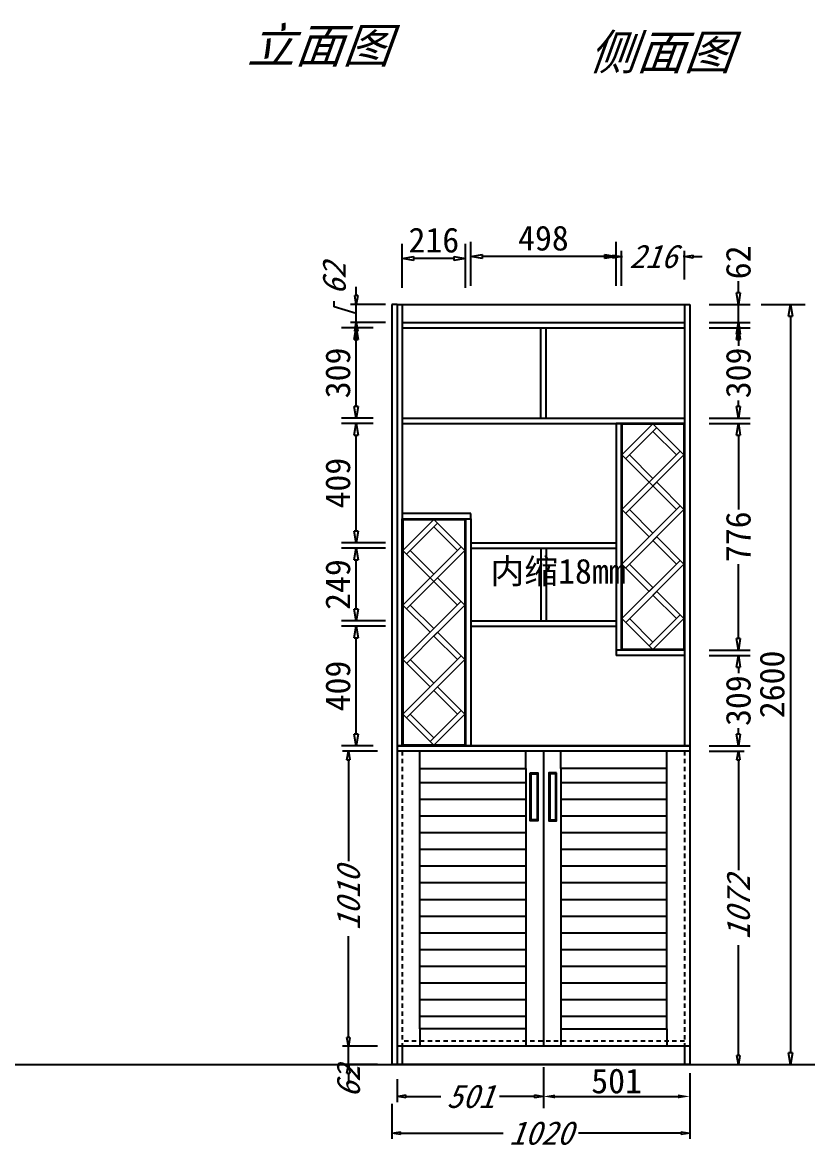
# Model space of a CAD drawing. Header units: millimetres. Extents: x 366509 to 398313, y -1245498 to -1202747.
# Drawn here: x 381936 to 384623, y -1229174 to -1225322 of the extents above; entities that cross this region are included whole.
import ezdxf

# ---------------------------------------------------------------- set-up
doc = ezdxf.new("R2010")
doc.units = ezdxf.units.MM
doc.header["$LTSCALE"] = 20
doc.linetypes.add('JIS_02_0.7', pattern=[1.35, 0.75, -0.6])
doc.layers.get('Defpoints').update_dxf_attribs({"color": 250})
doc.styles.get("Standard").update_dxf_attribs({"font": 'SimSun.ttf', "height": 85})
doc.styles.add('text', font='SimSun.ttf', dxfattribs={"height": 85})
doc.styles.add('汉字', font='SimSun.ttf', dxfattribs={"oblique": 20, "height": 80})
doc.dimstyles.new('200', dxfattribs={"dimtxt": 90, "dimasz": 40, "dimexe": 50, "dimexo": 100, "dimgap": 20, "dimtad": 1, "dimdec": 0, "dimtxsty": 'Standard', "dimblk": 'CLOSEDBLANK', "dimcen": 100, "dimdle": 50, "dimclrd": 256, "dimclre": 256, "dimclrt": 256, "dimadec": 0, "dimazin": 0, "dimtfac": 1, "dimtdec": 0, "dimtmove": 2, "dimatfit": 3, "dimldrblk": 'CLOSEDBLANK', "dimfxl": 100, "dimfxlon": 1, "dimlwd": 25, "dimlwe": 25, "dimarcsym": 0})
doc.dimstyles.new('ISO-25', dxfattribs={"dimtxt": 2.5, "dimasz": 2.5, "dimexe": 1.25, "dimexo": 0.625, "dimtad": 1, "dimtxsty": 'Standard', "dimcen": 2.5, "dimadec": 0, "dimazin": 0, "dimtfac": 1, "dimtmove": 0, "dimatfit": 3, "dimfxl": 1, "dimarcsym": 0})
doc.dimstyles.get("Standard").update_dxf_attribs({"dimtxt": 0.18, "dimasz": 0.18, "dimexe": 0.18, "dimexo": 0.0625, "dimgap": 0.09, "dimtad": 0, "dimtih": 1, "dimtoh": 1, "dimdec": 4, "dimzin": 0, "dimdsep": 46, "dimtxsty": 'Standard', "dimcen": 0.09, "dimadec": 0, "dimazin": 0, "dimtfac": 1, "dimtdec": 4, "dimtofl": 0, "dimtmove": 0, "dimatfit": 3, "dimfxl": 1, "dimtolj": 1, "dimtzin": 0, "dimarcsym": 0})
doc.dimstyles.new('周文晶', dxfattribs={"dimtxt": 70, "dimasz": 40, "dimexe": 40, "dimexo": 30, "dimgap": 10, "dimtad": 0, "dimdec": 0, "dimtxsty": 'Standard', "dimblk": 'CLOSEDBLANK', "dimcen": 200, "dimclrd": 256, "dimclre": 256, "dimadec": 0, "dimazin": 0, "dimtfac": 1, "dimtdec": 0, "dimtmove": 0, "dimatfit": 3, "dimldrblk": 'CLOSEDBLANK', "dimfxl": 100, "dimfxlon": 1, "dimarcsym": 0})

# ---------------------------------------------------------------- blocks, each defined once
blk = doc.blocks.new('_ClosedBlank')
at = {"color": 0, "linetype": 'ByBlock', "lineweight": -2}
for p, q in [((-1, 0.167), (0, 0)), ((-1, 0.167), (-1, -0.167)), ((0, 0), (-1, -0.167))]:
    blk.add_line(p, q, dxfattribs=at)
blk = doc.blocks.new('*D1170')
at = {"lineweight": 25, "transparency": 16777216}
for p, q in [((383051.3, -1228794.6), (383051.3, -1228764.6)), ((383151.3, -1228824.6), (383031.3, -1228824.6)), ((383051.3, -1228886.6), (383051.3, -1228824.6)), ((383151.3, -1228886.6), (383031.3, -1228886.6)), ((383051.3, -1228916.6), (383051.3, -1228946.6))]:
    blk.add_line(p, q, dxfattribs=at)
at = {"layer": 'Defpoints', "color": 0, "transparency": 16777216}
for p in [(383051.3, -1228824.6), (383235.7, -1228824.6), (383217.7, -1228886.6)]:
    blk.add_point(p, dxfattribs=at)
at = {"lineweight": 25, "transparency": 16777216, "xscale": 30, "yscale": 30, "zscale": 30}
for p, rotation in [((383051.3, -1228824.6), 270), ((383051.3, -1228886.6), 90)]:
    blk.add_blockref('_ClosedBlank', p, dxfattribs=dict(at, rotation=rotation))
at = {"lineweight": -3, "transparency": 16777216, "insert": (383051.3, -1228946.6), "char_height": 80, "attachment_point": 5, "rotation": 90, "style": '汉字'}
blk.add_mtext('62', dxfattribs=at)
blk = doc.blocks.new('*D1171')
at = {"lineweight": 25, "transparency": 16777216}
for p, q in [((383151.3, -1227814.6), (383031.3, -1227814.6)), ((383051.3, -1227844.6), (383051.3, -1228191)), ((383051.3, -1228794.6), (383051.3, -1228448.2)), ((383151.3, -1228824.6), (383031.3, -1228824.6))]:
    blk.add_line(p, q, dxfattribs=at)
at = {"layer": 'Defpoints', "color": 0, "transparency": 16777216}
for p in [(383051.3, -1227814.6), (383235.7, -1227814.6), (383235.7, -1228824.6)]:
    blk.add_point(p, dxfattribs=at)
at = {"lineweight": 25, "transparency": 16777216, "xscale": 30, "yscale": 30, "zscale": 30}
for p, rotation in [((383051.3, -1227814.6), 90), ((383051.3, -1228824.6), 270)]:
    blk.add_blockref('_ClosedBlank', p, dxfattribs=dict(at, rotation=rotation))
at = {"lineweight": -3, "transparency": 16777216, "insert": (383051.3, -1228319.6), "char_height": 80, "attachment_point": 5, "rotation": 90, "style": '汉字'}
blk.add_mtext('1010', dxfattribs=at)
blk = doc.blocks.new('*D1198')
at = {"lineweight": 25, "transparency": 16777216}
for p, q in [((383985.6, -1226223), (383985.6, -1226103)), ((384201.7, -1226201.7), (384201.7, -1226103)), ((383955.6, -1226123), (383925.6, -1226123)), ((383985.6, -1226123), (383989.9, -1226123)), ((384201.7, -1226123), (384197.3, -1226123)), ((384231.7, -1226123), (384261.7, -1226123))]:
    blk.add_line(p, q, dxfattribs=at)
at = {"layer": 'Defpoints', "color": 0, "transparency": 16777216}
for p in [(384201.7, -1226123), (384201.7, -1226251.7), (383985.6, -1226693.6)]:
    blk.add_point(p, dxfattribs=at)
at = {"lineweight": 25, "transparency": 16777216, "xscale": 30, "yscale": 30, "zscale": 30}
blk.add_blockref('_ClosedBlank', (383985.6, -1226123), dxfattribs=at)
at = {"lineweight": 25, "transparency": 16777216, "xscale": 30, "yscale": 30, "zscale": 30, "rotation": 180}
blk.add_blockref('_ClosedBlank', (384201.7, -1226123), dxfattribs=at)
at = {"lineweight": -3, "transparency": 16777216, "insert": (384093.6, -1226123), "char_height": 80, "attachment_point": 5, "style": '汉字'}
blk.add_mtext('216', dxfattribs=at)
blk = doc.blocks.new('*D1172')
at = {"lineweight": 25, "transparency": 16777216}
for p, q in [((383199.7, -1229021.7), (383199.7, -1229141.7)), ((384219.7, -1229021.7), (384219.7, -1229141.7)), ((383229.7, -1229121.7), (383581.1, -1229121.7)), ((384189.7, -1229121.7), (383838.3, -1229121.7))]:
    blk.add_line(p, q, dxfattribs=at)
at = {"layer": 'Defpoints', "color": 0, "transparency": 16777216}
for p in [(383199.7, -1228886.6), (384219.7, -1228886.6), (384219.7, -1229121.7)]:
    blk.add_point(p, dxfattribs=at)
at = {"lineweight": 25, "transparency": 16777216, "xscale": 30, "yscale": 30, "zscale": 30, "rotation": 180}
blk.add_blockref('_ClosedBlank', (383199.7, -1229121.7), dxfattribs=at)
at = {"lineweight": 25, "transparency": 16777216, "xscale": 30, "yscale": 30, "zscale": 30}
blk.add_blockref('_ClosedBlank', (384219.7, -1229121.7), dxfattribs=at)
at = {"lineweight": -3, "transparency": 16777216, "insert": (383709.7, -1229121.7), "char_height": 80, "attachment_point": 5, "style": '汉字'}
blk.add_mtext('1020', dxfattribs=at)
blk = doc.blocks.new('*D1173')
at = {"lineweight": 25, "transparency": 16777216}
for p, q in [((384286.1, -1227814.6), (384406.1, -1227814.6)), ((384386.1, -1227844.6), (384386.1, -1228222.6)), ((384386.1, -1228856.6), (384386.1, -1228478.5)), ((384286.1, -1228886.6), (384406.1, -1228886.6))]:
    blk.add_line(p, q, dxfattribs=at)
at = {"layer": 'Defpoints', "color": 0, "transparency": 16777216}
for p in [(384219.7, -1227814.6), (384201.7, -1228886.6), (384386.1, -1228886.6)]:
    blk.add_point(p, dxfattribs=at)
at = {"lineweight": 25, "transparency": 16777216, "xscale": 30, "yscale": 30, "zscale": 30}
for p, rotation in [((384386.1, -1227814.6), 90), ((384386.1, -1228886.6), 270)]:
    blk.add_blockref('_ClosedBlank', p, dxfattribs=dict(at, rotation=rotation))
at = {"lineweight": -3, "transparency": 16777216, "insert": (384386.1, -1228350.6), "char_height": 80, "attachment_point": 5, "rotation": 90, "style": '汉字'}
blk.add_mtext('1072', dxfattribs=at)
blk = doc.blocks.new('*D1201')
at = {"lineweight": 25, "transparency": 16777216}
for p, q in [((383077.9, -1226256.7), (383077.9, -1226226.7)), ((383002.9, -1226295.2), (383002.9, -1226275.2)), ((383077.9, -1226317.7), (383002.9, -1226295.2)), ((383177.9, -1226286.7), (383057.9, -1226286.7)), ((383077.9, -1226348.7), (383077.9, -1226286.7)), ((383077.9, -1226348.7), (383077.9, -1226286.7)), ((383177.9, -1226348.7), (383057.9, -1226348.7)), ((383077.9, -1226378.7), (383077.9, -1226408.7))]:
    blk.add_line(p, q, dxfattribs=at)
at = {"layer": 'Defpoints', "color": 0, "transparency": 16777216}
for p in [(383077.9, -1226286.7), (383235.7, -1226286.7), (383235.7, -1226348.7)]:
    blk.add_point(p, dxfattribs=at)
at = {"lineweight": 25, "transparency": 16777216, "xscale": 30, "yscale": 30, "zscale": 30}
for p, rotation in [((383077.9, -1226286.7), 270), ((383077.9, -1226348.7), 90)]:
    blk.add_blockref('_ClosedBlank', p, dxfattribs=dict(at, rotation=rotation))
at = {"lineweight": -3, "transparency": 16777216, "insert": (383002.9, -1226200.4), "char_height": 80, "attachment_point": 5, "rotation": 90, "style": '汉字'}
blk.add_mtext('62', dxfattribs=at)
blk = doc.blocks.new('*D1174')
at = {"lineweight": 25, "transparency": 16777216}
for p, q in [((383718.7, -1228896.1), (383718.7, -1229016.1)), ((383217.7, -1228936.6), (383217.7, -1229016.1)), ((383247.7, -1228996.1), (383367.8, -1228996.1)), ((383688.7, -1228996.1), (383568.6, -1228996.1))]:
    blk.add_line(p, q, dxfattribs=at)
at = {"layer": 'Defpoints', "color": 0, "transparency": 16777216}
for p in [(383718.7, -1228824.6), (383217.7, -1228886.6), (383217.7, -1228996.1)]:
    blk.add_point(p, dxfattribs=at)
at = {"lineweight": 25, "transparency": 16777216, "xscale": 30, "yscale": 30, "zscale": 30, "rotation": 180}
blk.add_blockref('_ClosedBlank', (383217.7, -1228996.1), dxfattribs=at)
at = {"lineweight": 25, "transparency": 16777216, "xscale": 30, "yscale": 30, "zscale": 30}
blk.add_blockref('_ClosedBlank', (383718.7, -1228996.1), dxfattribs=at)
at = {"lineweight": -3, "transparency": 16777216, "insert": (383468.2, -1228996.1), "char_height": 80, "attachment_point": 5, "style": '汉字'}
blk.add_mtext('501', dxfattribs=at)
blk = doc.blocks.new('*D1175')
at = {"lineweight": 25, "transparency": 16777216}
for p, q in [((384464.3, -1226286.7), (384614.3, -1226286.7)), ((384564.3, -1226326.7), (384564.3, -1228846.6)), ((384464.3, -1228886.6), (384614.3, -1228886.6))]:
    blk.add_line(p, q, dxfattribs=at)
at = {"layer": 'Defpoints', "color": 0, "transparency": 16777216}
for p in [(384057.8, -1226286.7), (384057.8, -1228886.6), (384564.3, -1228886.6)]:
    blk.add_point(p, dxfattribs=at)
at = {"lineweight": 25, "transparency": 16777216, "xscale": 40, "yscale": 40, "zscale": 40}
for p, rotation in [((384564.3, -1226286.7), 90), ((384564.3, -1228886.6), 270)]:
    blk.add_blockref('_ClosedBlank', p, dxfattribs=dict(at, rotation=rotation))
at = {"lineweight": -3, "transparency": 16777216, "insert": (384501.8, -1227586.6), "char_height": 85, "attachment_point": 5, "rotation": 90}
blk.add_mtext('2600', dxfattribs=at)
blk = doc.blocks.new('*D1202')
at = {"lineweight": 25, "transparency": 16777216}
for p, q in [((383469.8, -1226223), (383469.8, -1226073)), ((383967.6, -1226223), (383967.6, -1226073)), ((383927.6, -1226123), (383509.8, -1226123))]:
    blk.add_line(p, q, dxfattribs=at)
at = {"layer": 'Defpoints', "color": 0, "transparency": 16777216}
for p in [(383469.8, -1226123), (383967.6, -1226693.6), (383469.8, -1227020.4)]:
    blk.add_point(p, dxfattribs=at)
at = {"lineweight": 25, "transparency": 16777216, "xscale": 40, "yscale": 40, "zscale": 40, "rotation": 180}
blk.add_blockref('_ClosedBlank', (383469.8, -1226123), dxfattribs=at)
at = {"lineweight": 25, "transparency": 16777216, "xscale": 40, "yscale": 40, "zscale": 40}
blk.add_blockref('_ClosedBlank', (383967.6, -1226123), dxfattribs=at)
at = {"lineweight": -3, "transparency": 16777216, "insert": (383718.7, -1226060.5), "char_height": 85, "attachment_point": 5}
blk.add_mtext('498', dxfattribs=at)
blk = doc.blocks.new('*D1176')
at = {"lineweight": 25, "transparency": 16777216}
for p, q in [((383235.7, -1226229.7), (383235.7, -1226079.7)), ((383451.8, -1226229.7), (383451.8, -1226079.7)), ((383411.8, -1226129.7), (383275.7, -1226129.7))]:
    blk.add_line(p, q, dxfattribs=at)
at = {"layer": 'Defpoints', "color": 0, "transparency": 16777216}
for p in [(383235.7, -1226129.7), (383451.8, -1227020.4), (383235.7, -1227253.6)]:
    blk.add_point(p, dxfattribs=at)
at = {"lineweight": 25, "transparency": 16777216, "xscale": 40, "yscale": 40, "zscale": 40, "rotation": 180}
blk.add_blockref('_ClosedBlank', (383235.7, -1226129.7), dxfattribs=at)
at = {"lineweight": 25, "transparency": 16777216, "xscale": 40, "yscale": 40, "zscale": 40}
blk.add_blockref('_ClosedBlank', (383451.8, -1226129.7), dxfattribs=at)
at = {"lineweight": -3, "transparency": 16777216, "insert": (383343.8, -1226067.2), "char_height": 85, "attachment_point": 5}
blk.add_mtext('216', dxfattribs=at)
blk = doc.blocks.new('*D1177')
at = {"lineweight": 25, "transparency": 16777216}
for p, q in [((383177.9, -1227387.6), (383027.9, -1227387.6)), ((383077.9, -1227756.6), (383077.9, -1227427.6)), ((383135.7, -1227796.6), (383027.9, -1227796.6))]:
    blk.add_line(p, q, dxfattribs=at)
at = {"layer": 'Defpoints', "color": 0, "transparency": 16777216}
for p in [(383077.9, -1227387.6), (383469.8, -1227387.6), (383235.7, -1227796.6)]:
    blk.add_point(p, dxfattribs=at)
at = {"lineweight": 25, "transparency": 16777216, "xscale": 40, "yscale": 40, "zscale": 40}
for p, rotation in [((383077.9, -1227387.6), 90), ((383077.9, -1227796.6), 270)]:
    blk.add_blockref('_ClosedBlank', p, dxfattribs=dict(at, rotation=rotation))
at = {"lineweight": -3, "transparency": 16777216, "insert": (383015.4, -1227592.1), "char_height": 85, "attachment_point": 5, "rotation": 90}
blk.add_mtext('409', dxfattribs=at)
blk = doc.blocks.new('*D1178')
at = {"lineweight": 25, "transparency": 16777216}
for p, q in [((383177.9, -1227120.6), (383027.9, -1227120.6)), ((383077.9, -1227329.6), (383077.9, -1227160.6)), ((383177.9, -1227369.6), (383027.9, -1227369.6))]:
    blk.add_line(p, q, dxfattribs=at)
at = {"layer": 'Defpoints', "color": 0, "transparency": 16777216}
for p in [(383077.9, -1227120.6), (383469.8, -1227120.6), (383469.8, -1227369.6)]:
    blk.add_point(p, dxfattribs=at)
at = {"lineweight": 25, "transparency": 16777216, "xscale": 40, "yscale": 40, "zscale": 40}
for p, rotation in [((383077.9, -1227120.6), 90), ((383077.9, -1227369.6), 270)]:
    blk.add_blockref('_ClosedBlank', p, dxfattribs=dict(at, rotation=rotation))
at = {"lineweight": -3, "transparency": 16777216, "insert": (383015.4, -1227245.1), "char_height": 85, "attachment_point": 5, "rotation": 90}
blk.add_mtext('249', dxfattribs=at)
blk = doc.blocks.new('*D1203')
at = {"lineweight": 25, "transparency": 16777216}
for p, q in [((383135.7, -1226693.6), (383027.9, -1226693.6)), ((383077.9, -1227062.6), (383077.9, -1226733.6)), ((383177.9, -1227102.6), (383027.9, -1227102.6))]:
    blk.add_line(p, q, dxfattribs=at)
at = {"layer": 'Defpoints', "color": 0, "transparency": 16777216}
for p in [(383077.9, -1226693.6), (383235.7, -1226693.6), (383469.8, -1227102.6)]:
    blk.add_point(p, dxfattribs=at)
at = {"lineweight": 25, "transparency": 16777216, "xscale": 40, "yscale": 40, "zscale": 40}
for p, rotation in [((383077.9, -1226693.6), 90), ((383077.9, -1227102.6), 270)]:
    blk.add_blockref('_ClosedBlank', p, dxfattribs=dict(at, rotation=rotation))
at = {"lineweight": -3, "transparency": 16777216, "insert": (383015.4, -1226898.1), "char_height": 85, "attachment_point": 5, "rotation": 90}
blk.add_mtext('409', dxfattribs=at)
blk = doc.blocks.new('*D1204')
at = {"lineweight": 25, "transparency": 16777216}
for p, q in [((383135.7, -1226366.7), (383027.9, -1226366.7)), ((383077.9, -1226635.6), (383077.9, -1226406.7)), ((383135.7, -1226675.6), (383027.9, -1226675.6))]:
    blk.add_line(p, q, dxfattribs=at)
at = {"layer": 'Defpoints', "color": 0, "transparency": 16777216}
for p in [(383077.9, -1226366.7), (383235.7, -1226366.7), (383235.7, -1226675.6)]:
    blk.add_point(p, dxfattribs=at)
at = {"lineweight": 25, "transparency": 16777216, "xscale": 40, "yscale": 40, "zscale": 40}
for p, rotation in [((383077.9, -1226366.7), 90), ((383077.9, -1226675.6), 270)]:
    blk.add_blockref('_ClosedBlank', p, dxfattribs=dict(at, rotation=rotation))
at = {"lineweight": -3, "transparency": 16777216, "insert": (383015.4, -1226521.1), "char_height": 85, "attachment_point": 5, "rotation": 90}
blk.add_mtext('309', dxfattribs=at)
blk = doc.blocks.new('*D1179')
at = {"color": 0, "lineweight": -2, "transparency": 16777216}
for p, q in [((383718.7, -1228896.1), (383718.7, -1229036.1)), ((384219.7, -1228916.6), (384219.7, -1229036.1)), ((383758.7, -1228996.1), (384179.7, -1228996.1))]:
    blk.add_line(p, q, dxfattribs=at)
at = {"color": 0, "transparency": 16777216}
for points in [[(383758.7, -1228989.4), (383758.7, -1229002.8), (383718.7, -1228996.1)], [(384179.7, -1228989.4), (384179.7, -1229002.8), (384219.7, -1228996.1)]]:
    blk.add_solid(points, dxfattribs=at)
at = {"layer": 'Defpoints', "color": 0, "transparency": 16777216}
for p in [(383718.7, -1228824.6), (384219.7, -1228886.6), (384219.7, -1228996.1)]:
    blk.add_point(p, dxfattribs=at)
at = {"color": 0, "lineweight": -3, "transparency": 16777216, "insert": (383969.2, -1228943.6), "char_height": 85, "attachment_point": 5}
blk.add_mtext('501', dxfattribs=at)
blk = doc.blocks.new('sdfgergewr')
at = {"color": 0, "lineweight": 18}
for p, q in [((113815.5, -2239.8), (113921.5, -2133.7)), ((113828.2, -2252.5), (113934.3, -2146.5)), ((113921.5, -2133.7), (114027.6, -2239.8)), ((113921.5, -2159.2), (114002.1, -2239.8)), ((114014.9, -2227.1), (113908.8, -2333.1)), ((113908.8, -2333.1), (113815.5, -2239.8)), ((113921.5, -2320.4), (113840.9, -2239.8)), ((114027.6, -2239.8), (113921.5, -2345.9)), ((113815.5, -2426.5), (113921.5, -2320.4)), ((113828.2, -2439.2), (113934.3, -2333.1)), ((113908.8, -2333.1), (114002.1, -2426.5)), ((113934.3, -2333.1), (114027.6, -2426.5)), ((113908.8, -2519.8), (113815.5, -2426.5)), ((113921.5, -2507.1), (113840.9, -2426.5)), ((114014.9, -2413.7), (113908.8, -2519.8)), ((114027.6, -2426.5), (113921.5, -2532.5)), ((113815.5, -2613.1), (113921.5, -2507.1)), ((113828.2, -2625.9), (113934.3, -2519.8)), ((113921.5, -2532.5), (114002.1, -2613.1)), ((113934.3, -2519.8), (114027.6, -2613.1)), ((113908.8, -2706.5), (113815.5, -2613.1)), ((113921.5, -2693.8), (113840.9, -2613.1)), ((114014.9, -2600.4), (113908.8, -2706.5)), ((114027.6, -2613.1), (113921.5, -2719.2)), ((113815.5, -2799.8), (113921.5, -2693.8)), ((113828.2, -2812.6), (113934.3, -2706.5)), ((113921.5, -2719.2), (114002.1, -2799.8)), ((113934.3, -2706.5), (114027.6, -2799.8)), ((113921.5, -2905.9), (113815.5, -2799.8)), ((113921.5, -2880.4), (113840.9, -2799.8)), ((114014.9, -2787.1), (113908.8, -2893.2)), ((114027.6, -2799.8), (113921.5, -2905.9))]:
    blk.add_line(p, q, dxfattribs=at)
blk = doc.blocks.new('3433333')
for p, q in [((383237, -1230151.6), (383237, -1230923.8)), ((383237, -1230151.6), (383449.2, -1230151.6)), ((383449.2, -1230151.6), (383449.2, -1230923.8)), ((383237, -1230923.8), (383449.2, -1230923.8))]:
    blk.add_line(p, q)
for points in [[(383451.2, -1230925.8), (383235, -1230925.8), (383235, -1230149.6), (383451.2, -1230149.6)], [(383449.2, -1230923.8), (383237, -1230923.8), (383237, -1230151.6), (383449.2, -1230151.6)]]:
    blk.add_lwpolyline(points, close=True)
at = {"lineweight": -3}
blk.add_blockref('sdfgergewr', (269421.6, -1228017.9), dxfattribs=at)
blk = doc.blocks.new('*D1208')
at = {"lineweight": -2, "transparency": 16777216}
for p, q in [((384286.1, -1227487.7), (384426.1, -1227487.7)), ((384386.1, -1227527.7), (384386.1, -1227548.3)), ((384386.1, -1227756.6), (384386.1, -1227736)), ((384286.1, -1227796.6), (384426.1, -1227796.6))]:
    blk.add_line(p, q, dxfattribs=at)
at = {"layer": 'Defpoints', "color": 0, "transparency": 16777216}
for p in [(384201.7, -1227487.7), (384201.7, -1227796.6), (384386.1, -1227796.6)]:
    blk.add_point(p, dxfattribs=at)
at = {"lineweight": -2, "transparency": 16777216, "xscale": 40, "yscale": 40, "zscale": 40}
for p, rotation in [((384386.1, -1227487.7), 90), ((384386.1, -1227796.6), 270)]:
    blk.add_blockref('_ClosedBlank', p, dxfattribs=dict(at, rotation=rotation))
at = {"color": 0, "transparency": 16777216, "insert": (384386.1, -1227642.1), "char_height": 85, "attachment_point": 5, "rotation": 90}
blk.add_mtext('309', dxfattribs=at)
blk = doc.blocks.new('*D1209')
at = {"lineweight": -2, "transparency": 16777216}
for p, q in [((384286.1, -1226693.6), (384426.1, -1226693.6)), ((384386.1, -1226733.6), (384386.1, -1226987.8)), ((384386.1, -1227429.7), (384386.1, -1227175.5)), ((384286.1, -1227469.7), (384426.1, -1227469.7))]:
    blk.add_line(p, q, dxfattribs=at)
at = {"layer": 'Defpoints', "color": 0, "transparency": 16777216}
for p in [(384201.7, -1226693.6), (384386.1, -1226693.6), (384201.7, -1227469.7)]:
    blk.add_point(p, dxfattribs=at)
at = {"lineweight": -2, "transparency": 16777216, "xscale": 40, "yscale": 40, "zscale": 40}
for p, rotation in [((384386.1, -1226693.6), 90), ((384386.1, -1227469.7), 270)]:
    blk.add_blockref('_ClosedBlank', p, dxfattribs=dict(at, rotation=rotation))
at = {"color": 0, "transparency": 16777216, "insert": (384386.1, -1227081.6), "char_height": 85, "attachment_point": 5, "rotation": 90}
blk.add_mtext('776', dxfattribs=at)
blk = doc.blocks.new('*D1210')
at = {"lineweight": -2, "transparency": 16777216}
for p, q in [((384286.1, -1226366.7), (384426.1, -1226366.7)), ((384386.1, -1226406.7), (384386.1, -1226427.3)), ((384386.1, -1226635.6), (384386.1, -1226614.9)), ((384286.1, -1226675.6), (384426.1, -1226675.6))]:
    blk.add_line(p, q, dxfattribs=at)
at = {"layer": 'Defpoints', "color": 0, "transparency": 16777216}
for p in [(384201.7, -1226366.7), (384386.1, -1226366.7), (384201.7, -1226675.6)]:
    blk.add_point(p, dxfattribs=at)
at = {"lineweight": -2, "transparency": 16777216, "xscale": 40, "yscale": 40, "zscale": 40}
for p, rotation in [((384386.1, -1226366.7), 90), ((384386.1, -1226675.6), 270)]:
    blk.add_blockref('_ClosedBlank', p, dxfattribs=dict(at, rotation=rotation))
at = {"color": 0, "transparency": 16777216, "insert": (384386.1, -1226521.1), "char_height": 85, "attachment_point": 5, "rotation": 90}
blk.add_mtext('309', dxfattribs=at)
blk = doc.blocks.new('*D1211')
at = {"lineweight": -2, "transparency": 16777216}
for p, q in [((384386.1, -1226246.7), (384386.1, -1226206.7)), ((384286.1, -1226286.7), (384426.1, -1226286.7)), ((384386.1, -1226348.7), (384386.1, -1226286.7)), ((384286.1, -1226348.7), (384426.1, -1226348.7)), ((384386.1, -1226388.7), (384386.1, -1226428.7))]:
    blk.add_line(p, q, dxfattribs=at)
at = {"layer": 'Defpoints', "color": 0, "transparency": 16777216}
for p in [(384201.7, -1226286.7), (384386.1, -1226286.7), (384201.7, -1226348.7)]:
    blk.add_point(p, dxfattribs=at)
at = {"lineweight": -2, "transparency": 16777216, "xscale": 40, "yscale": 40, "zscale": 40}
for p, rotation in [((384386.1, -1226286.7), 270), ((384386.1, -1226348.7), 90)]:
    blk.add_blockref('_ClosedBlank', p, dxfattribs=dict(at, rotation=rotation))
at = {"color": 0, "transparency": 16777216, "insert": (384386.1, -1226142.9), "char_height": 85, "attachment_point": 5, "rotation": 90}
blk.add_mtext('62', dxfattribs=at)

msp = doc.modelspace()

# ---------------------------------------------------------------- hatches: boundary and pattern name
at = {"lineweight": -3}
h = msp.add_hatch(dxfattribs=at)
h.set_pattern_fill('LINE', color=250, scale=18, style=0)
h.set_pattern_definition([(0, (262298.97, -1220835.35), (0, 57.15), [])])
h.paths.add_polyline_path([(384141.695, -1227874.551), (383778.695, -1227874.551), (383778.695, -1228764.551), (384141.695, -1228764.551)])
h.paths.add_polyline_path([(383295.695, -1228764.551), (383658.695, -1228764.551), (383658.695, -1227874.551), (383295.695, -1227874.551)])

# ---------------------------------------------------------------- linework, layer by layer
for p, q in [((383199.695, -1226286.686), (383199.695, -1228886.551)), ((383217.695, -1226286.686), (383217.695, -1228886.551)), ((383217.695, -1226286.686), (384219.695, -1226286.686)), ((383235.695, -1226286.686), (383235.695, -1227796.551)), ((383945.807, -1226286.686), (384219.695, -1226286.686)), ((384201.695, -1226286.686), (384201.695, -1227796.551)), ((384219.695, -1226286.686), (384219.695, -1228886.551)), ((383235.695, -1226348.686), (384201.695, -1226348.686)), ((383235.695, -1226366.686), (384201.695, -1226366.686)), ((383235.695, -1226675.551), (384201.695, -1226675.551)), ((383235.695, -1226693.551), (384201.695, -1226693.551)), ((383469.827, -1227102.551), (383967.563, -1227102.551)), ((383469.827, -1227120.551), (383967.563, -1227120.551)), ((383469.827, -1227369.551), (383967.563, -1227369.551)), ((383469.827, -1227387.551), (383967.563, -1227387.551)), ((384219.695, -1227796.551), (383217.695, -1227796.551)), ((383217.695, -1227796.551), (384219.695, -1227796.551)), ((384219.695, -1227814.551), (383217.695, -1227814.551)), ((383295.695, -1227874.551), (383295.695, -1227814.551)), ((383658.695, -1227874.551), (383658.695, -1227814.551)), ((383718.695, -1227814.551), (383718.695, -1228824.551)), ((383778.695, -1227874.551), (383778.695, -1227814.551)), ((384141.695, -1227874.551), (384141.695, -1227814.551)), ((383295.695, -1228764.551), (383295.695, -1228824.551)), ((383658.695, -1228764.551), (383658.695, -1228824.551)), ((383778.695, -1228764.551), (383778.695, -1228824.551)), ((384141.695, -1228764.551), (384141.695, -1228824.551)), ((384219.695, -1228824.551), (383217.695, -1228824.551)), ((384201.695, -1228824.551), (384201.695, -1228886.551)), ((384219.695, -1228886.551), (383217.695, -1228886.551))]:
    msp.add_line(p, q, dxfattribs=at)
for p, q in [((383217.695, -1226286.686), (383199.695, -1226286.686)), ((383709.695, -1226675.551), (383709.695, -1226366.551)), ((383727.695, -1226675.551), (383727.695, -1226366.551)), ((383985.563, -1226693.551), (383967.563, -1226693.551)), ((383967.563, -1226693.551), (383967.563, -1227487.712)), ((383985.563, -1226693.551), (383985.563, -1227469.712)), ((383469.827, -1227002.391), (383235.695, -1227002.391)), ((383469.827, -1227020.391), (383469.827, -1227002.391)), ((383235.695, -1227020.391), (383469.827, -1227020.391)), ((383469.827, -1227020.391), (383469.827, -1227796.551)), ((383709.695, -1227120.551), (383709.695, -1227369.551)), ((383727.695, -1227120.551), (383727.695, -1227369.551)), ((384201.695, -1227469.712), (383967.563, -1227469.712)), ((384201.695, -1227487.712), (383967.563, -1227487.712)), ((383235.695, -1228824.551), (383235.695, -1228886.551)), ((366509.141, -1228886.551), (398312.891, -1228886.551)), ((383217.695, -1228886.551), (383199.695, -1228886.551))]:
    msp.add_line(p, q)
at = {"color": 250, "linetype": 'JIS_02_0.7', "lineweight": -3}
for p, q in [((383235.695, -1227814.551), (383235.695, -1228824.551)), ((384201.695, -1227814.551), (384201.695, -1228824.551)), ((384201.695, -1228806.551), (383235.695, -1228806.551))]:
    msp.add_line(p, q, dxfattribs=at)
at = {"lineweight": -3}
for points in [[(383295.695, -1227874.551), (383658.695, -1227874.551), (383658.695, -1228764.551), (383295.695, -1228764.551)], [(384141.695, -1227874.551), (383778.695, -1227874.551), (383778.695, -1228764.551), (384141.695, -1228764.551)], [(383673.4, -1227889.372), (383699.967, -1227889.372), (383699.967, -1228052.884), (383673.4, -1228052.884)], [(383676.4, -1227892.372), (383696.967, -1227892.372), (383696.967, -1228049.884), (383676.4, -1228049.884)], [(383763.991, -1227889.372), (383737.424, -1227889.372), (383737.424, -1228052.884), (383763.991, -1228052.884)], [(383760.991, -1227892.372), (383740.424, -1227892.372), (383740.424, -1228049.884), (383760.991, -1228049.884)]]:
    msp.add_lwpolyline(points, close=True, dxfattribs=at)

# ---------------------------------------------------------------- block references
for p in [(750.53, 3456.076), (0.662, 3129.237)]:
    msp.add_blockref('3433333', p)

# ---------------------------------------------------------------- texts
at = {"color": 0, "char_height": 120, "width": 1293.93172, "attachment_point": 1, "style": '汉字'}
for s, insert in [('立面图', (382703.791, -1225340.907)), ('侧面图', (383872.284, -1225363.533))]:
    msp.add_mtext(s, dxfattribs=dict(at, insert=insert))
at = {"insert": (383537.08, -1227156.815), "char_height": 85, "width": 635.82031, "attachment_point": 1, "style": 'text'}
msp.add_mtext('内缩18mm', dxfattribs=at)

# ---------------------------------------------------------------- dimensions: what is measured, and where the dimension line sits
at = {"lineweight": -3}
for base, p1, p2, picture, middle in [((383235.695, -1226129.682), (383451.827, -1227020.391), (383235.695, -1227253.551), '*D1176', (383343.761, -1226067.182)), ((383469.827, -1226123.015), (383967.563, -1226693.551), (383469.827, -1227020.391), '*D1202', (383718.695, -1226060.515))]:
    dim = msp.add_linear_dim(base=base, p1=p1, p2=p2, dimstyle='200', dxfattribs=at)
    dim.commit()
    dim.dimension.update_dxf_attribs({"geometry": picture, "text_midpoint": middle})
for base, p1, p2, dimstyle, override, picture, middle in [((384201.695, -1226123.015), (383985.563, -1226693.551), (384201.695, -1226251.686), 'Standard', {"dimtxt": 80, "dimasz": 30, "dimexe": 20, "dimexo": 50, "dimgap": 10, "dimtih": 0, "dimtoh": 0, "dimdec": 0, "dimzin": 8, "dimtxsty": '汉字', "dimblk": 'ClosedBlank', "dimcen": 2.5, "dimclrd": 256, "dimclre": 256, "dimclrt": 256, "dimtdec": 0, "dimtofl": 1, "dimtmove": 1, "dimldrblk": 'ClosedBlank', "dimfxl": 100, "dimfxlon": 1, "dimtolj": 0, "dimtzin": 8, "dimlwd": 25, "dimlwe": 25, "dimarcsym": 1}, '*D1198', (384093.629, -1226123.015)), ((384219.695, -1228996.095), (383718.695, -1228824.551), (384219.695, -1228886.551), 'ISO-25', {"dimtxt": 70, "dimasz": 40, "dimexe": 40, "dimexo": 30, "dimgap": 10, "dimfxl": 100, "dimfxlon": 1}, '*D1179', (383969.195, -1228943.595)), ((384219.695, -1229121.654), (383199.695, -1228886.551), (384219.695, -1228886.551), 'Standard', {"dimtxt": 80, "dimasz": 30, "dimexe": 20, "dimexo": 50, "dimgap": 10, "dimtih": 0, "dimtoh": 0, "dimdec": 0, "dimzin": 8, "dimtxsty": '汉字', "dimblk": 'ClosedBlank', "dimcen": 2.5, "dimclrd": 256, "dimclre": 256, "dimclrt": 256, "dimtdec": 0, "dimtofl": 1, "dimtmove": 1, "dimldrblk": 'ClosedBlank', "dimfxl": 100, "dimfxlon": 1, "dimtolj": 0, "dimtzin": 8, "dimlwd": 25, "dimlwe": 25, "dimarcsym": 1}, '*D1172', (383709.695, -1229121.654))]:
    dim = msp.add_linear_dim(base=base, p1=p1, p2=p2, dimstyle=dimstyle, override=override, dxfattribs=at)
    dim.commit()
    dim.dimension.update_dxf_attribs({"geometry": picture, "text_midpoint": middle})
for base, p1, p2, picture, middle in [((384386.058, -1226286.686), (384201.695, -1226348.686), (384201.695, -1226286.686), '*D1211', (384386.058, -1226142.853)), ((384386.058, -1226366.686), (384201.695, -1226675.551), (384201.695, -1226366.686), '*D1210', (384386.058, -1226521.119)), ((384386.058, -1226693.551), (384201.695, -1227469.712), (384201.695, -1226693.551), '*D1209', (384386.058, -1227081.632)), ((384386.058, -1227796.551), (384201.695, -1227487.712), (384201.695, -1227796.551), '*D1208', (384386.058, -1227642.132))]:
    dim = msp.add_linear_dim(base=base, p1=p1, p2=p2, angle=90, dimstyle='周文晶')
    dim.commit()
    dim.dimension.update_dxf_attribs({"geometry": picture, "text_midpoint": middle})
for base, p1, p2, angle, picture, middle in [((383077.893, -1226286.686), (383235.695, -1226348.686), (383235.695, -1226286.686), 90, '*D1201', (383002.893, -1226265.186)), ((383051.332, -1227814.551), (383235.695, -1228824.551), (383235.695, -1227814.551), 270, '*D1171', (383051.332, -1228319.551)), ((384386.058, -1228886.551), (384219.695, -1227814.551), (384201.695, -1228886.551), 90, '*D1173', (384386.058, -1228350.551)), ((383217.695, -1228996.095), (383718.695, -1228824.551), (383217.695, -1228886.551), 180, '*D1174', (383468.195, -1228996.095))]:
    dim = msp.add_linear_dim(base=base, p1=p1, p2=p2, angle=angle, dimstyle='Standard', override={"dimtxt": 80, "dimasz": 30, "dimexe": 20, "dimexo": 50, "dimgap": 10, "dimtih": 0, "dimtoh": 0, "dimdec": 0, "dimzin": 8, "dimtxsty": '汉字', "dimblk": 'ClosedBlank', "dimcen": 2.5, "dimclrd": 256, "dimclre": 256, "dimclrt": 256, "dimtdec": 0, "dimtofl": 1, "dimtmove": 1, "dimldrblk": 'ClosedBlank', "dimfxl": 100, "dimfxlon": 1, "dimtolj": 0, "dimtzin": 8, "dimlwd": 25, "dimlwe": 25, "dimarcsym": 1}, dxfattribs=at)
    dim.commit()
    dim.dimension.update_dxf_attribs({"geometry": picture, "text_midpoint": middle})
for base, p1, p2, picture, middle in [((384564.285, -1228886.551), (384057.751, -1226286.686), (384057.751, -1228886.551), '*D1175', (384501.785, -1227586.619)), ((383077.893, -1226366.686), (383235.695, -1226675.551), (383235.695, -1226366.686), '*D1204', (383015.393, -1226521.119)), ((383077.893, -1226693.551), (383469.827, -1227102.551), (383235.695, -1226693.551), '*D1203', (383015.393, -1226898.051)), ((383077.893, -1227120.551), (383469.827, -1227369.551), (383469.827, -1227120.551), '*D1178', (383015.393, -1227245.051)), ((383077.893, -1227387.551), (383235.695, -1227796.551), (383469.827, -1227387.551), '*D1177', (383015.393, -1227592.051))]:
    dim = msp.add_linear_dim(base=base, p1=p1, p2=p2, angle=90, dimstyle='200', dxfattribs=at)
    dim.commit()
    dim.dimension.update_dxf_attribs({"geometry": picture, "text_midpoint": middle})
dim = msp.add_linear_dim(base=(383051.332, -1228824.551), p1=(383217.695, -1228886.551), p2=(383235.695, -1228824.551), angle=270, dimstyle='Standard', override={"dimtxt": 80, "dimasz": 30, "dimexe": 20, "dimexo": 50, "dimgap": 10, "dimtih": 0, "dimtoh": 0, "dimdec": 0, "dimzin": 8, "dimtxsty": '汉字', "dimblk": 'ClosedBlank', "dimcen": 2.5, "dimclrd": 256, "dimclre": 256, "dimclrt": 256, "dimtdec": 0, "dimtofl": 1, "dimtmove": 1, "dimldrblk": 'ClosedBlank', "dimfxl": 100, "dimfxlon": 1, "dimtolj": 0, "dimtzin": 8, "dimlwd": 25, "dimlwe": 25, "dimarcsym": 1}, dxfattribs=at)
dim.commit()
dim.dimension.update_dxf_attribs({"geometry": '*D1170', "text_midpoint": (383051.332, -1228946.551), "dimtype": 128})

doc.saveas('drawing.dxf')
